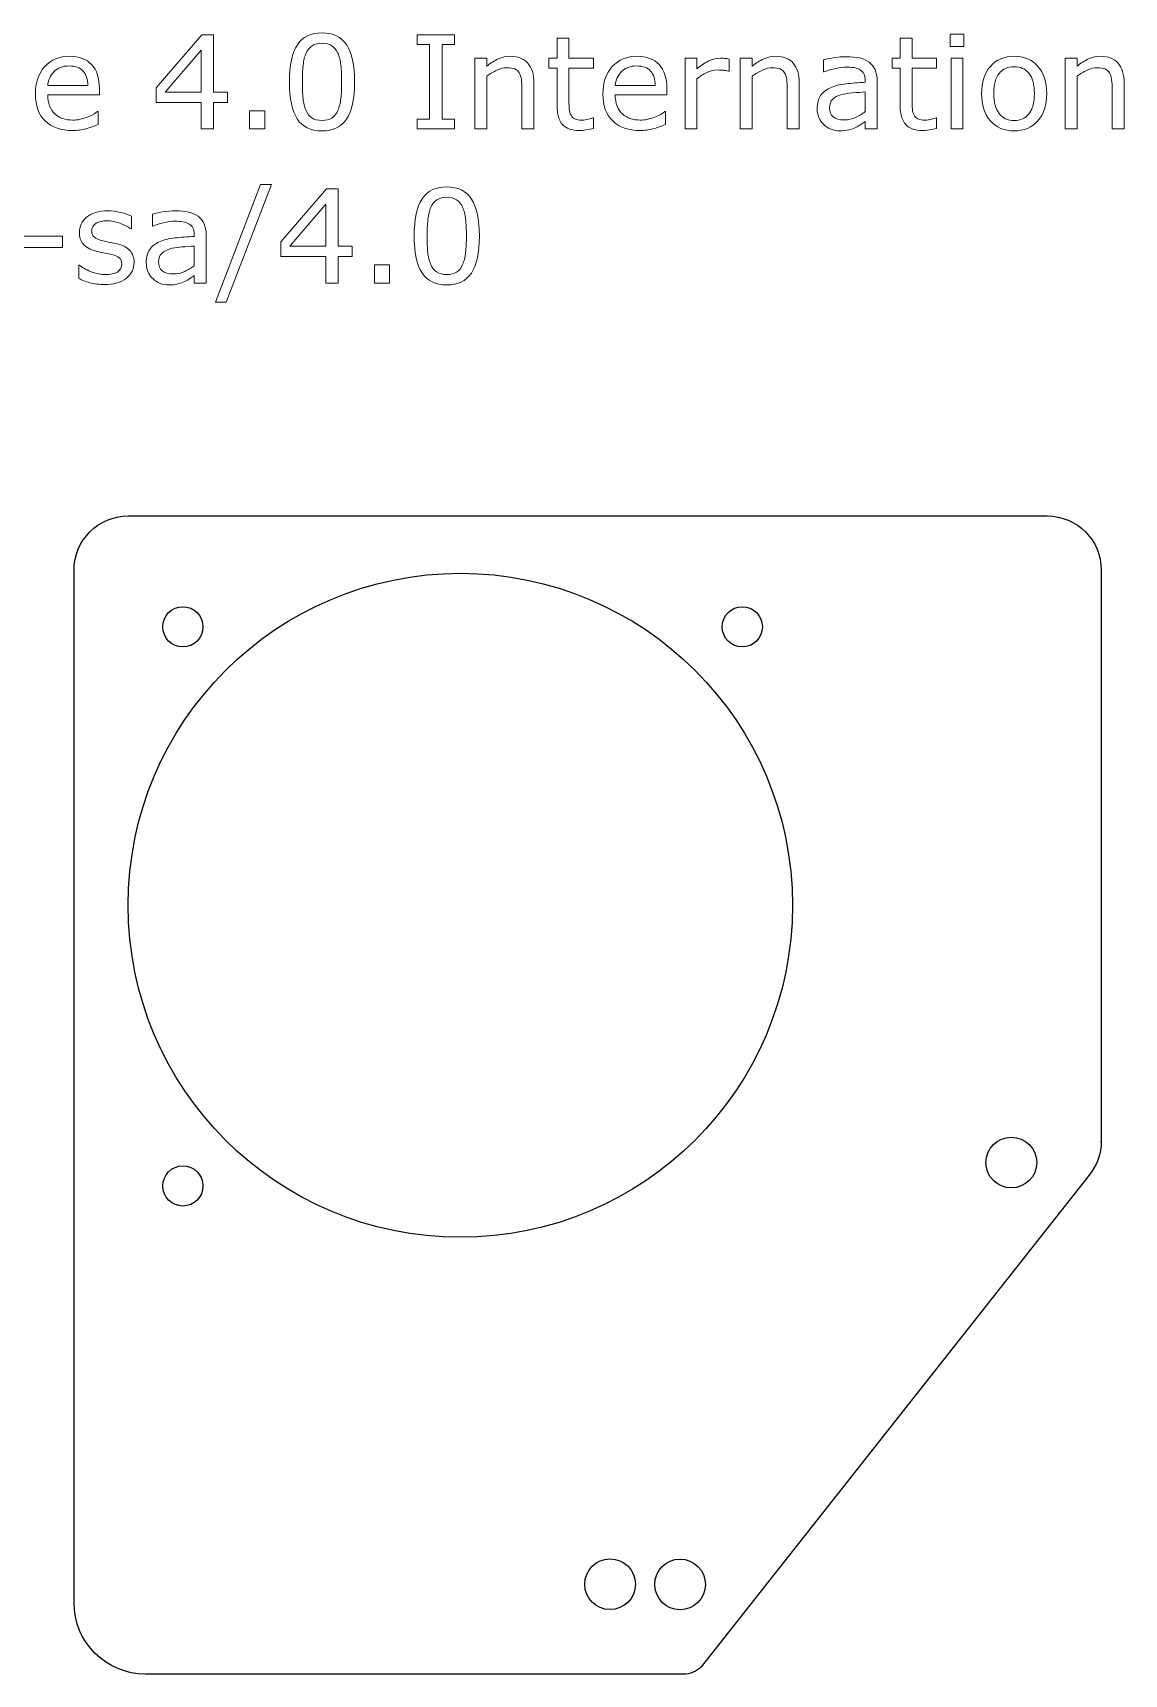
# Model space of a CAD drawing. Header units: inches. Extents: x -25 to 255, y 104 to 224.
# Drawn here: x 126.2 to 188.7, y 103.8 to 197.7 of the extents above; entities that cross this region are included whole.
import ezdxf

# ---------------------------------------------------------------- set-up
doc = ezdxf.new("R2010")
doc.units = ezdxf.units.IN
doc.header["$MEASUREMENT"] = 0

# ---------------------------------------------------------------- blocks, each defined once
blk = doc.blocks.new('block 11')
at = {"color": 7, "lineweight": 25}
blk.add_open_spline([(163.457, 103.785), (163.852, 103.785), (164.211, 103.943), (164.473, 104.2), (164.473, 104.2), (164.47, 104.198), (164.47, 104.198), (164.47, 104.198), (186.675, 132.352), (186.675, 132.352), (186.675, 132.352), (186.668, 132.341), (186.668, 132.341), (187.111, 132.888), (187.362, 133.575), (187.362, 134.295), (187.362, 134.295), (187.362, 134.237), (187.362, 134.237), (187.362, 134.237), (187.362, 166.973), (187.362, 166.973), (187.361, 168.684), (185.975, 170.071), (184.263, 170.072), (184.263, 170.072), (131.696, 170.072), (131.696, 170.072), (129.985, 170.071), (128.598, 168.684), (128.597, 166.973), (128.597, 166.973), (128.597, 107.884), (128.597, 107.884), (128.598, 105.62), (130.432, 103.786), (132.695, 103.786), (132.695, 103.785), (163.457, 103.785), (163.457, 103.785)], degree=3, knots=[0, 0, 0, 0, 1, 1, 1, 2, 2, 2, 3, 3, 3, 4, 4, 4, 5, 5, 5, 6, 6, 6, 7, 7, 7, 8, 8, 8, 9, 9, 9, 10, 10, 10, 11, 11, 11, 12, 12, 12, 13, 13, 13, 13], dxfattribs=at)
blk = doc.blocks.new('block 18')
at = {"color": 1, "lineweight": 25}
blk.add_open_spline([(169.697, 147.791), (169.697, 158.285), (161.19, 166.792), (150.696, 166.792), (140.203, 166.792), (131.696, 158.285), (131.696, 147.791), (131.696, 137.297), (140.203, 128.79), (150.696, 128.79), (161.19, 128.79), (169.697, 137.297), (169.697, 147.791), (169.697, 147.791), (169.697, 147.791), (169.697, 147.791)], degree=3, knots=[0, 0, 0, 0, 1, 1, 1, 2, 2, 2, 3, 3, 3, 4, 4, 4, 5, 5, 5, 5], dxfattribs=at)
blk = doc.blocks.new('block 19')
at = {"color": 1, "lineweight": 25}
blk.add_open_spline([(160.715, 108.933), (160.715, 109.734), (160.065, 110.384), (159.264, 110.384), (158.463, 110.384), (157.813, 109.734), (157.813, 108.933), (157.813, 108.131), (158.463, 107.481), (159.264, 107.481), (160.065, 107.481), (160.715, 108.131), (160.715, 108.933), (160.715, 108.933), (160.715, 108.933), (160.715, 108.933)], degree=3, knots=[0, 0, 0, 0, 1, 1, 1, 2, 2, 2, 3, 3, 3, 4, 4, 4, 5, 5, 5, 5], dxfattribs=at)
blk = doc.blocks.new('block 20')
at = {"color": 1, "lineweight": 25}
blk.add_open_spline([(167.976, 163.726), (167.976, 164.362), (167.461, 164.877), (166.825, 164.877), (166.189, 164.877), (165.674, 164.362), (165.674, 163.726), (165.674, 163.091), (166.189, 162.575), (166.825, 162.575), (167.461, 162.575), (167.976, 163.091), (167.976, 163.726), (167.976, 163.726), (167.976, 163.726), (167.976, 163.726)], degree=3, knots=[0, 0, 0, 0, 1, 1, 1, 2, 2, 2, 3, 3, 3, 4, 4, 4, 5, 5, 5, 5], dxfattribs=at)
blk = doc.blocks.new('block 21')
at = {"color": 1, "lineweight": 25}
blk.add_open_spline([(135.976, 131.727), (135.976, 132.362), (135.461, 132.877), (134.826, 132.877), (134.19, 132.877), (133.675, 132.362), (133.675, 131.727), (133.675, 131.091), (134.19, 130.576), (134.826, 130.576), (135.461, 130.576), (135.976, 131.091), (135.976, 131.727), (135.976, 131.727), (135.976, 131.727), (135.976, 131.727)], degree=3, knots=[0, 0, 0, 0, 1, 1, 1, 2, 2, 2, 3, 3, 3, 4, 4, 4, 5, 5, 5, 5], dxfattribs=at)
blk = doc.blocks.new('block 22')
at = {"color": 1, "lineweight": 25}
blk.add_open_spline([(135.976, 163.726), (135.976, 164.362), (135.461, 164.877), (134.826, 164.877), (134.19, 164.877), (133.675, 164.362), (133.675, 163.726), (133.675, 163.091), (134.19, 162.575), (134.826, 162.575), (135.461, 162.575), (135.976, 163.091), (135.976, 163.726), (135.976, 163.726), (135.976, 163.726), (135.976, 163.726)], degree=3, knots=[0, 0, 0, 0, 1, 1, 1, 2, 2, 2, 3, 3, 3, 4, 4, 4, 5, 5, 5, 5], dxfattribs=at)
blk = doc.blocks.new('block 24')
at = {"color": 1, "lineweight": 25}
blk.add_open_spline([(164.717, 108.919), (164.717, 109.72), (164.067, 110.37), (163.266, 110.37), (162.465, 110.37), (161.815, 109.72), (161.815, 108.919), (161.815, 108.118), (162.465, 107.468), (163.266, 107.468), (164.067, 107.468), (164.717, 108.118), (164.717, 108.919), (164.717, 108.919), (164.717, 108.919), (164.717, 108.919)], degree=3, knots=[0, 0, 0, 0, 1, 1, 1, 2, 2, 2, 3, 3, 3, 4, 4, 4, 5, 5, 5, 5], dxfattribs=at)
blk = doc.blocks.new('block 25')
at = {"color": 1, "lineweight": 25}
blk.add_open_spline([(183.667, 133.066), (183.667, 133.867), (183.017, 134.517), (182.216, 134.517), (181.414, 134.517), (180.764, 133.867), (180.764, 133.066), (180.764, 132.264), (181.414, 131.614), (182.216, 131.614), (183.017, 131.614), (183.667, 132.264), (183.667, 133.066), (183.667, 133.066), (183.667, 133.066), (183.667, 133.066)], degree=3, knots=[0, 0, 0, 0, 1, 1, 1, 2, 2, 2, 3, 3, 3, 4, 4, 4, 5, 5, 5, 5], dxfattribs=at)
blk = doc.blocks.new('block 28')
at = {"color": 7, "lineweight": 5}
for points in [[(137.374, 193.743), (136.569, 193.743), (136.569, 192.221), (135.875, 192.221), (135.875, 193.743), (133.295, 193.743), (133.295, 194.575), (135.904, 197.612), (136.569, 197.612), (136.569, 194.327), (137.374, 194.327), (137.374, 193.743)], [(150.363, 192.221), (148.235, 192.221), (148.235, 192.772), (148.941, 192.772), (148.941, 197.061), (148.235, 197.061), (148.235, 197.612), (150.363, 197.612), (150.363, 197.061), (149.657, 197.061), (149.657, 192.772), (150.363, 192.772), (150.363, 192.221)], [(179.496, 196.94), (178.724, 196.94), (178.724, 197.645), (179.496, 197.645), (179.496, 196.94)], [(135.875, 194.327), (135.875, 196.732), (133.809, 194.327), (135.875, 194.327)], [(179.452, 192.221), (178.768, 192.221), (178.768, 196.267), (179.452, 196.267), (179.452, 192.221)], [(139.505, 192.221), (138.645, 192.221), (138.645, 193.257), (139.505, 193.257), (139.505, 192.221)], [(139.902, 189.035), (137.308, 182.299), (136.682, 182.299), (139.264, 189.035), (139.902, 189.035)], [(144.512, 184.923), (143.707, 184.923), (143.707, 183.402), (143.012, 183.402), (143.012, 184.923), (140.433, 184.923), (140.433, 185.755), (143.041, 188.793), (143.707, 188.793), (143.707, 185.507), (144.512, 185.507), (144.512, 184.923)], [(143.012, 185.507), (143.012, 187.913), (140.947, 185.507), (143.012, 185.507)], [(127.931, 185.43), (125.671, 185.43), (125.671, 186.081), (127.931, 186.081), (127.931, 185.43)], [(146.642, 183.402), (145.782, 183.402), (145.782, 184.438), (146.642, 184.438), (146.642, 183.402)]]:
    blk.add_lwpolyline(points, dxfattribs=at)
for points, knots in [([(144.647, 194.921), (144.647, 193.953), (144.495, 193.242), (144.193, 192.79), (143.89, 192.338), (143.42, 192.111), (142.784, 192.111), (142.137, 192.111), (141.665, 192.34), (141.367, 192.799), (141.069, 193.257), (140.921, 193.962), (140.921, 194.913), (140.921, 195.872), (141.071, 196.579), (141.373, 197.037), (141.674, 197.494), (142.144, 197.722), (142.784, 197.722), (143.43, 197.722), (143.902, 197.49), (144.2, 197.026), (144.498, 196.561), (144.647, 195.859), (144.647, 194.921)], [0, 0, 0, 0, 1, 1, 1, 2, 2, 2, 3, 3, 3, 4, 4, 4, 5, 5, 5, 6, 6, 6, 7, 7, 7, 8, 8, 8, 8]), ([(158.312, 192.249), (158.185, 192.215), (158.045, 192.187), (157.895, 192.166), (157.744, 192.144), (157.609, 192.133), (157.491, 192.133), (157.079, 192.133), (156.765, 192.245), (156.55, 192.467), (156.336, 192.69), (156.229, 193.047), (156.229, 193.538), (156.229, 193.538), (156.229, 195.694), (156.229, 195.694), (156.229, 195.694), (155.766, 195.694), (155.766, 195.694), (155.766, 195.694), (155.766, 196.267), (155.766, 196.267), (155.766, 196.267), (156.229, 196.267), (156.229, 196.267), (156.229, 196.267), (156.229, 197.425), (156.229, 197.425), (156.229, 197.425), (156.912, 197.425), (156.912, 197.425), (156.912, 197.425), (156.912, 196.267), (156.912, 196.267), (156.912, 196.267), (158.312, 196.267), (158.312, 196.267), (158.312, 196.267), (158.312, 195.694), (158.312, 195.694), (158.312, 195.694), (156.912, 195.694), (156.912, 195.694), (156.912, 195.694), (156.912, 193.844), (156.912, 193.844), (156.912, 193.631), (156.917, 193.464), (156.927, 193.344), (156.936, 193.224), (156.97, 193.113), (157.028, 193.009), (157.08, 192.912), (157.153, 192.841), (157.246, 192.796), (157.339, 192.751), (157.48, 192.728), (157.67, 192.728), (157.78, 192.728), (157.896, 192.745), (158.017, 192.778), (158.136, 192.811), (158.223, 192.839), (158.276, 192.861), (158.276, 192.861), (158.312, 192.861), (158.312, 192.861), (158.312, 192.861), (158.312, 192.249), (158.312, 192.249)], [0, 0, 0, 0, 1, 1, 1, 2, 2, 2, 3, 3, 3, 4, 4, 4, 5, 5, 5, 6, 6, 6, 7, 7, 7, 8, 8, 8, 9, 9, 9, 10, 10, 10, 11, 11, 11, 12, 12, 12, 13, 13, 13, 14, 14, 14, 15, 15, 15, 16, 16, 16, 17, 17, 17, 18, 18, 18, 19, 19, 19, 20, 20, 20, 21, 21, 21, 22, 22, 22, 23, 23, 23, 23]), ([(177.944, 192.249), (177.816, 192.215), (177.676, 192.187), (177.525, 192.166), (177.375, 192.144), (177.241, 192.133), (177.122, 192.133), (176.71, 192.133), (176.397, 192.245), (176.182, 192.467), (175.968, 192.69), (175.86, 193.047), (175.86, 193.538), (175.86, 193.538), (175.86, 195.694), (175.86, 195.694), (175.86, 195.694), (175.397, 195.694), (175.397, 195.694), (175.397, 195.694), (175.397, 196.267), (175.397, 196.267), (175.397, 196.267), (175.86, 196.267), (175.86, 196.267), (175.86, 196.267), (175.86, 197.425), (175.86, 197.425), (175.86, 197.425), (176.544, 197.425), (176.544, 197.425), (176.544, 197.425), (176.544, 196.267), (176.544, 196.267), (176.544, 196.267), (177.944, 196.267), (177.944, 196.267), (177.944, 196.267), (177.944, 195.694), (177.944, 195.694), (177.944, 195.694), (176.544, 195.694), (176.544, 195.694), (176.544, 195.694), (176.544, 193.844), (176.544, 193.844), (176.544, 193.631), (176.548, 193.464), (176.558, 193.344), (176.568, 193.224), (176.601, 193.113), (176.659, 193.009), (176.712, 192.912), (176.785, 192.841), (176.877, 192.796), (176.97, 192.751), (177.111, 192.728), (177.301, 192.728), (177.412, 192.728), (177.527, 192.745), (177.647, 192.778), (177.768, 192.811), (177.855, 192.839), (177.908, 192.861), (177.908, 192.861), (177.944, 192.861), (177.944, 192.861), (177.944, 192.861), (177.944, 192.249), (177.944, 192.249)], [0, 0, 0, 0, 1, 1, 1, 2, 2, 2, 3, 3, 3, 4, 4, 4, 5, 5, 5, 6, 6, 6, 7, 7, 7, 8, 8, 8, 9, 9, 9, 10, 10, 10, 11, 11, 11, 12, 12, 12, 13, 13, 13, 14, 14, 14, 15, 15, 15, 16, 16, 16, 17, 17, 17, 18, 18, 18, 19, 19, 19, 20, 20, 20, 21, 21, 21, 22, 22, 22, 23, 23, 23, 23]), ([(130.048, 194.183), (130.048, 194.183), (127.093, 194.183), (127.093, 194.183), (127.093, 193.935), (127.131, 193.717), (127.205, 193.532), (127.279, 193.347), (127.381, 193.195), (127.51, 193.077), (127.635, 192.96), (127.782, 192.874), (127.954, 192.816), (128.125, 192.757), (128.314, 192.728), (128.52, 192.728), (128.792, 192.728), (129.067, 192.783), (129.344, 192.892), (129.621, 193.001), (129.818, 193.108), (129.935, 193.213), (129.935, 193.213), (129.971, 193.213), (129.971, 193.213), (129.971, 193.213), (129.971, 192.473), (129.971, 192.473), (129.742, 192.376), (129.508, 192.296), (129.27, 192.231), (129.032, 192.166), (128.781, 192.133), (128.519, 192.133), (127.85, 192.133), (127.327, 192.314), (126.951, 192.677), (126.576, 193.04), (126.388, 193.555), (126.388, 194.223), (126.388, 194.884), (126.568, 195.407), (126.927, 195.796), (127.287, 196.184), (127.761, 196.377), (128.348, 196.377), (128.892, 196.377), (129.311, 196.219), (129.606, 195.902), (129.9, 195.585), (130.048, 195.135), (130.048, 194.551), (130.048, 194.551), (130.048, 194.183), (130.048, 194.183)], [0, 0, 0, 0, 1, 1, 1, 2, 2, 2, 3, 3, 3, 4, 4, 4, 5, 5, 5, 6, 6, 6, 7, 7, 7, 8, 8, 8, 9, 9, 9, 10, 10, 10, 11, 11, 11, 12, 12, 12, 13, 13, 13, 14, 14, 14, 15, 15, 15, 16, 16, 16, 17, 17, 17, 18, 18, 18, 18]), ([(143.692, 193.275), (143.776, 193.471), (143.833, 193.701), (143.863, 193.966), (143.893, 194.23), (143.908, 194.549), (143.908, 194.921), (143.908, 195.288), (143.893, 195.606), (143.863, 195.877), (143.833, 196.148), (143.775, 196.377), (143.688, 196.565), (143.604, 196.751), (143.489, 196.891), (143.344, 196.986), (143.198, 197.08), (143.012, 197.127), (142.784, 197.127), (142.558, 197.127), (142.371, 197.08), (142.224, 196.986), (142.075, 196.891), (141.958, 196.749), (141.872, 196.559), (141.79, 196.379), (141.734, 196.147), (141.704, 195.859), (141.674, 195.571), (141.659, 195.256), (141.659, 194.913), (141.659, 194.536), (141.672, 194.221), (141.699, 193.967), (141.725, 193.714), (141.782, 193.487), (141.869, 193.286), (141.948, 193.098), (142.06, 192.954), (142.206, 192.855), (142.351, 192.756), (142.543, 192.706), (142.784, 192.706), (143.01, 192.706), (143.197, 192.754), (143.346, 192.847), (143.495, 192.942), (143.611, 193.085), (143.692, 193.275)], [0, 0, 0, 0, 1, 1, 1, 2, 2, 2, 3, 3, 3, 4, 4, 4, 5, 5, 5, 6, 6, 6, 7, 7, 7, 8, 8, 8, 9, 9, 9, 10, 10, 10, 11, 11, 11, 12, 12, 12, 13, 13, 13, 14, 14, 14, 15, 15, 15, 16, 16, 16, 16]), ([(154.903, 192.221), (154.903, 192.221), (154.219, 192.221), (154.219, 192.221), (154.219, 192.221), (154.219, 194.522), (154.219, 194.522), (154.219, 194.708), (154.208, 194.882), (154.187, 195.045), (154.166, 195.208), (154.126, 195.336), (154.068, 195.427), (154.009, 195.528), (153.922, 195.604), (153.809, 195.653), (153.697, 195.702), (153.55, 195.727), (153.371, 195.727), (153.187, 195.727), (152.993, 195.681), (152.792, 195.59), (152.591, 195.498), (152.398, 195.381), (152.213, 195.239), (152.213, 195.239), (152.213, 192.221), (152.213, 192.221), (152.213, 192.221), (151.529, 192.221), (151.529, 192.221), (151.529, 192.221), (151.529, 196.267), (151.529, 196.267), (151.529, 196.267), (152.213, 196.267), (152.213, 196.267), (152.213, 196.267), (152.213, 195.816), (152.213, 195.816), (152.424, 195.992), (152.644, 196.13), (152.87, 196.229), (153.096, 196.328), (153.327, 196.377), (153.565, 196.377), (154, 196.377), (154.332, 196.246), (154.56, 195.983), (154.788, 195.72), (154.903, 195.341), (154.903, 194.846), (154.903, 194.846), (154.903, 192.221), (154.903, 192.221)], [0, 0, 0, 0, 1, 1, 1, 2, 2, 2, 3, 3, 3, 4, 4, 4, 5, 5, 5, 6, 6, 6, 7, 7, 7, 8, 8, 8, 9, 9, 9, 10, 10, 10, 11, 11, 11, 12, 12, 12, 13, 13, 13, 14, 14, 14, 15, 15, 15, 16, 16, 16, 17, 17, 17, 18, 18, 18, 18]), ([(162.51, 194.183), (162.51, 194.183), (159.556, 194.183), (159.556, 194.183), (159.556, 193.935), (159.593, 193.717), (159.667, 193.532), (159.741, 193.347), (159.843, 193.195), (159.973, 193.077), (160.097, 192.96), (160.245, 192.874), (160.416, 192.816), (160.587, 192.757), (160.776, 192.728), (160.982, 192.728), (161.255, 192.728), (161.53, 192.783), (161.806, 192.892), (162.083, 193.001), (162.28, 193.108), (162.397, 193.213), (162.397, 193.213), (162.433, 193.213), (162.433, 193.213), (162.433, 193.213), (162.433, 192.473), (162.433, 192.473), (162.204, 192.376), (161.971, 192.296), (161.732, 192.231), (161.494, 192.166), (161.243, 192.133), (160.981, 192.133), (160.312, 192.133), (159.789, 192.314), (159.414, 192.677), (159.038, 193.04), (158.85, 193.555), (158.85, 194.223), (158.85, 194.884), (159.03, 195.407), (159.39, 195.796), (159.749, 196.184), (160.223, 196.377), (160.81, 196.377), (161.354, 196.377), (161.773, 196.219), (162.068, 195.902), (162.363, 195.585), (162.51, 195.135), (162.51, 194.551), (162.51, 194.551), (162.51, 194.183), (162.51, 194.183)], [0, 0, 0, 0, 1, 1, 1, 2, 2, 2, 3, 3, 3, 4, 4, 4, 5, 5, 5, 6, 6, 6, 7, 7, 7, 8, 8, 8, 9, 9, 9, 10, 10, 10, 11, 11, 11, 12, 12, 12, 13, 13, 13, 14, 14, 14, 15, 15, 15, 16, 16, 16, 17, 17, 17, 18, 18, 18, 18]), ([(170.085, 192.221), (170.085, 192.221), (169.401, 192.221), (169.401, 192.221), (169.401, 192.221), (169.401, 194.522), (169.401, 194.522), (169.401, 194.708), (169.391, 194.882), (169.369, 195.045), (169.347, 195.208), (169.308, 195.336), (169.25, 195.427), (169.19, 195.528), (169.104, 195.604), (168.991, 195.653), (168.879, 195.702), (168.733, 195.727), (168.553, 195.727), (168.368, 195.727), (168.175, 195.681), (167.974, 195.59), (167.772, 195.498), (167.579, 195.381), (167.395, 195.239), (167.395, 195.239), (167.395, 192.221), (167.395, 192.221), (167.395, 192.221), (166.711, 192.221), (166.711, 192.221), (166.711, 192.221), (166.711, 196.267), (166.711, 196.267), (166.711, 196.267), (167.395, 196.267), (167.395, 196.267), (167.395, 196.267), (167.395, 195.816), (167.395, 195.816), (167.606, 195.992), (167.825, 196.13), (168.051, 196.229), (168.277, 196.328), (168.509, 196.377), (168.747, 196.377), (169.182, 196.377), (169.514, 196.246), (169.742, 195.983), (169.971, 195.72), (170.085, 195.341), (170.085, 194.846), (170.085, 194.846), (170.085, 192.221), (170.085, 192.221)], [0, 0, 0, 0, 1, 1, 1, 2, 2, 2, 3, 3, 3, 4, 4, 4, 5, 5, 5, 6, 6, 6, 7, 7, 7, 8, 8, 8, 9, 9, 9, 10, 10, 10, 11, 11, 11, 12, 12, 12, 13, 13, 13, 14, 14, 14, 15, 15, 15, 16, 16, 16, 17, 17, 17, 18, 18, 18, 18]), ([(174.541, 192.221), (174.541, 192.221), (173.858, 192.221), (173.858, 192.221), (173.858, 192.221), (173.858, 192.653), (173.858, 192.653), (173.798, 192.612), (173.717, 192.555), (173.615, 192.482), (173.513, 192.408), (173.414, 192.349), (173.318, 192.307), (173.205, 192.251), (173.075, 192.205), (172.928, 192.167), (172.782, 192.13), (172.611, 192.111), (172.414, 192.111), (172.05, 192.111), (171.743, 192.232), (171.491, 192.473), (171.239, 192.713), (171.113, 193.02), (171.113, 193.394), (171.113, 193.7), (171.178, 193.947), (171.309, 194.136), (171.44, 194.325), (171.627, 194.474), (171.869, 194.582), (172.115, 194.691), (172.409, 194.764), (172.752, 194.802), (173.096, 194.841), (173.464, 194.87), (173.858, 194.889), (173.858, 194.889), (173.858, 194.994), (173.858, 194.994), (173.858, 195.15), (173.831, 195.278), (173.776, 195.379), (173.723, 195.481), (173.645, 195.561), (173.544, 195.619), (173.448, 195.675), (173.333, 195.712), (173.198, 195.731), (173.063, 195.75), (172.922, 195.76), (172.775, 195.76), (172.598, 195.76), (172.399, 195.737), (172.18, 195.69), (171.961, 195.642), (171.735, 195.574), (171.502, 195.484), (171.502, 195.484), (171.466, 195.484), (171.466, 195.484), (171.466, 195.484), (171.466, 196.172), (171.466, 196.172), (171.598, 196.208), (171.79, 196.248), (172.041, 196.291), (172.292, 196.334), (172.539, 196.355), (172.783, 196.355), (173.067, 196.355), (173.316, 196.332), (173.526, 196.285), (173.738, 196.238), (173.92, 196.158), (174.075, 196.045), (174.226, 195.934), (174.343, 195.79), (174.422, 195.615), (174.502, 195.439), (174.541, 195.22), (174.541, 194.961), (174.541, 194.961), (174.541, 192.221), (174.541, 192.221)], [0, 0, 0, 0, 1, 1, 1, 2, 2, 2, 3, 3, 3, 4, 4, 4, 5, 5, 5, 6, 6, 6, 7, 7, 7, 8, 8, 8, 9, 9, 9, 10, 10, 10, 11, 11, 11, 12, 12, 12, 13, 13, 13, 14, 14, 14, 15, 15, 15, 16, 16, 16, 17, 17, 17, 18, 18, 18, 19, 19, 19, 20, 20, 20, 21, 21, 21, 22, 22, 22, 23, 23, 23, 24, 24, 24, 25, 25, 25, 26, 26, 26, 27, 27, 27, 28, 28, 28, 28]), ([(184.241, 194.243), (184.241, 193.584), (184.072, 193.064), (183.735, 192.683), (183.397, 192.302), (182.945, 192.111), (182.38, 192.111), (181.808, 192.111), (181.355, 192.302), (181.019, 192.683), (180.683, 193.064), (180.514, 193.584), (180.514, 194.243), (180.514, 194.901), (180.683, 195.422), (181.019, 195.804), (181.355, 196.186), (181.808, 196.377), (182.38, 196.377), (182.945, 196.377), (183.397, 196.186), (183.735, 195.804), (184.072, 195.422), (184.241, 194.901), (184.241, 194.243)], [0, 0, 0, 0, 1, 1, 1, 2, 2, 2, 3, 3, 3, 4, 4, 4, 5, 5, 5, 6, 6, 6, 7, 7, 7, 8, 8, 8, 8]), ([(188.671, 192.221), (188.671, 192.221), (187.987, 192.221), (187.987, 192.221), (187.987, 192.221), (187.987, 194.522), (187.987, 194.522), (187.987, 194.708), (187.976, 194.882), (187.955, 195.045), (187.933, 195.208), (187.894, 195.336), (187.837, 195.427), (187.777, 195.528), (187.69, 195.604), (187.578, 195.653), (187.465, 195.702), (187.318, 195.727), (187.139, 195.727), (186.954, 195.727), (186.761, 195.681), (186.56, 195.59), (186.359, 195.498), (186.166, 195.381), (185.981, 195.239), (185.981, 195.239), (185.981, 192.221), (185.981, 192.221), (185.981, 192.221), (185.298, 192.221), (185.298, 192.221), (185.298, 192.221), (185.298, 196.267), (185.298, 196.267), (185.298, 196.267), (185.981, 196.267), (185.981, 196.267), (185.981, 196.267), (185.981, 195.816), (185.981, 195.816), (186.193, 195.992), (186.411, 196.13), (186.637, 196.229), (186.863, 196.328), (187.095, 196.377), (187.333, 196.377), (187.768, 196.377), (188.1, 196.246), (188.329, 195.983), (188.557, 195.72), (188.671, 195.341), (188.671, 194.846), (188.671, 194.846), (188.671, 192.221), (188.671, 192.221)], [0, 0, 0, 0, 1, 1, 1, 2, 2, 2, 3, 3, 3, 4, 4, 4, 5, 5, 5, 6, 6, 6, 7, 7, 7, 8, 8, 8, 9, 9, 9, 10, 10, 10, 11, 11, 11, 12, 12, 12, 13, 13, 13, 14, 14, 14, 15, 15, 15, 16, 16, 16, 17, 17, 17, 18, 18, 18, 18]), ([(129.386, 194.702), (129.384, 195.06), (129.295, 195.337), (129.12, 195.533), (128.944, 195.728), (128.677, 195.826), (128.319, 195.826), (127.958, 195.826), (127.671, 195.719), (127.457, 195.504), (127.244, 195.288), (127.122, 195.021), (127.093, 194.702), (127.093, 194.702), (129.386, 194.702), (129.386, 194.702)], [0, 0, 0, 0, 1, 1, 1, 2, 2, 2, 3, 3, 3, 4, 4, 4, 5, 5, 5, 5]), ([(161.849, 194.702), (161.846, 195.06), (161.757, 195.337), (161.582, 195.533), (161.407, 195.728), (161.139, 195.826), (160.781, 195.826), (160.421, 195.826), (160.133, 195.719), (159.92, 195.504), (159.705, 195.288), (159.584, 195.021), (159.556, 194.702), (159.556, 194.702), (161.849, 194.702), (161.849, 194.702)], [0, 0, 0, 0, 1, 1, 1, 2, 2, 2, 3, 3, 3, 4, 4, 4, 5, 5, 5, 5]), ([(166.075, 195.528), (166.075, 195.528), (166.038, 195.528), (166.038, 195.528), (165.937, 195.552), (165.839, 195.568), (165.743, 195.579), (165.648, 195.59), (165.536, 195.595), (165.406, 195.595), (165.195, 195.595), (164.993, 195.548), (164.798, 195.455), (164.602, 195.362), (164.414, 195.242), (164.234, 195.095), (164.234, 195.095), (164.234, 192.221), (164.234, 192.221), (164.234, 192.221), (163.55, 192.221), (163.55, 192.221), (163.55, 192.221), (163.55, 196.267), (163.55, 196.267), (163.55, 196.267), (164.234, 196.267), (164.234, 196.267), (164.234, 196.267), (164.234, 195.67), (164.234, 195.67), (164.504, 195.887), (164.741, 196.041), (164.948, 196.131), (165.154, 196.222), (165.364, 196.267), (165.579, 196.267), (165.697, 196.267), (165.782, 196.264), (165.836, 196.258), (165.889, 196.252), (165.969, 196.241), (166.075, 196.224), (166.075, 196.224), (166.075, 195.528), (166.075, 195.528)], [0, 0, 0, 0, 1, 1, 1, 2, 2, 2, 3, 3, 3, 4, 4, 4, 5, 5, 5, 6, 6, 6, 7, 7, 7, 8, 8, 8, 9, 9, 9, 10, 10, 10, 11, 11, 11, 12, 12, 12, 13, 13, 13, 14, 14, 14, 15, 15, 15, 15]), ([(183.535, 194.243), (183.535, 194.763), (183.433, 195.15), (183.229, 195.402), (183.025, 195.656), (182.742, 195.782), (182.38, 195.782), (182.012, 195.782), (181.727, 195.656), (181.524, 195.402), (181.321, 195.15), (181.22, 194.763), (181.22, 194.243), (181.22, 193.739), (181.322, 193.357), (181.526, 193.097), (181.73, 192.836), (182.014, 192.706), (182.38, 192.706), (182.739, 192.706), (183.022, 192.835), (183.227, 193.093), (183.432, 193.351), (183.535, 193.734), (183.535, 194.243)], [0, 0, 0, 0, 1, 1, 1, 2, 2, 2, 3, 3, 3, 4, 4, 4, 5, 5, 5, 6, 6, 6, 7, 7, 7, 8, 8, 8, 8]), ([(173.858, 193.213), (173.858, 193.213), (173.858, 194.338), (173.858, 194.338), (173.652, 194.326), (173.41, 194.308), (173.131, 194.284), (172.852, 194.26), (172.631, 194.225), (172.469, 194.179), (172.274, 194.124), (172.118, 194.037), (171.998, 193.92), (171.878, 193.803), (171.818, 193.643), (171.818, 193.437), (171.818, 193.206), (171.888, 193.032), (172.027, 192.915), (172.166, 192.798), (172.378, 192.739), (172.662, 192.739), (172.899, 192.739), (173.116, 192.786), (173.312, 192.878), (173.508, 192.972), (173.69, 193.083), (173.858, 193.213)], [0, 0, 0, 0, 1, 1, 1, 2, 2, 2, 3, 3, 3, 4, 4, 4, 5, 5, 5, 6, 6, 6, 7, 7, 7, 8, 8, 8, 9, 9, 9, 9]), ([(151.784, 186.101), (151.784, 185.133), (151.633, 184.423), (151.33, 183.97), (151.027, 183.518), (150.557, 183.291), (149.921, 183.291), (149.274, 183.291), (148.802, 183.521), (148.505, 183.98), (148.206, 184.438), (148.057, 185.143), (148.057, 186.094), (148.057, 187.052), (148.208, 187.76), (148.51, 188.217), (148.811, 188.674), (149.282, 188.903), (149.921, 188.903), (150.567, 188.903), (151.04, 188.671), (151.337, 188.206), (151.635, 187.742), (151.784, 187.04), (151.784, 186.101)], [0, 0, 0, 0, 1, 1, 1, 2, 2, 2, 3, 3, 3, 4, 4, 4, 5, 5, 5, 6, 6, 6, 7, 7, 7, 8, 8, 8, 8]), ([(150.829, 184.456), (150.913, 184.652), (150.97, 184.882), (151, 185.146), (151.03, 185.411), (151.045, 185.729), (151.045, 186.101), (151.045, 186.469), (151.03, 186.787), (151, 187.058), (150.97, 187.328), (150.912, 187.558), (150.825, 187.746), (150.741, 187.932), (150.627, 188.072), (150.481, 188.166), (150.336, 188.261), (150.149, 188.308), (149.921, 188.308), (149.695, 188.308), (149.508, 188.261), (149.36, 188.166), (149.212, 188.072), (149.095, 187.93), (149.009, 187.739), (148.927, 187.56), (148.871, 187.327), (148.842, 187.04), (148.811, 186.752), (148.796, 186.437), (148.796, 186.094), (148.796, 185.717), (148.809, 185.401), (148.836, 185.148), (148.862, 184.894), (148.919, 184.667), (149.006, 184.467), (149.085, 184.278), (149.197, 184.135), (149.342, 184.036), (149.488, 183.936), (149.681, 183.887), (149.921, 183.887), (150.147, 183.887), (150.334, 183.934), (150.483, 184.028), (150.632, 184.122), (150.747, 184.265), (150.829, 184.456)], [0, 0, 0, 0, 1, 1, 1, 2, 2, 2, 3, 3, 3, 4, 4, 4, 5, 5, 5, 6, 6, 6, 7, 7, 7, 8, 8, 8, 9, 9, 9, 10, 10, 10, 11, 11, 11, 12, 12, 12, 13, 13, 13, 14, 14, 14, 15, 15, 15, 16, 16, 16, 16]), ([(132.034, 184.572), (132.034, 184.204), (131.881, 183.903), (131.577, 183.667), (131.272, 183.431), (130.856, 183.314), (130.329, 183.314), (130.03, 183.314), (129.756, 183.349), (129.507, 183.42), (129.258, 183.491), (129.049, 183.569), (128.881, 183.653), (128.881, 183.653), (128.881, 184.416), (128.881, 184.416), (128.881, 184.416), (128.917, 184.416), (128.917, 184.416), (129.129, 184.254), (129.367, 184.126), (129.628, 184.03), (129.889, 183.935), (130.14, 183.887), (130.379, 183.887), (130.676, 183.887), (130.908, 183.935), (131.077, 184.031), (131.244, 184.127), (131.328, 184.279), (131.328, 184.486), (131.328, 184.644), (131.283, 184.765), (131.192, 184.846), (131.101, 184.928), (130.926, 184.997), (130.668, 185.055), (130.572, 185.077), (130.447, 185.102), (130.293, 185.131), (130.139, 185.16), (129.998, 185.191), (129.871, 185.225), (129.519, 185.319), (129.271, 185.456), (129.123, 185.638), (128.976, 185.819), (128.903, 186.042), (128.903, 186.307), (128.903, 186.472), (128.937, 186.628), (129.005, 186.775), (129.074, 186.922), (129.178, 187.053), (129.318, 187.169), (129.453, 187.282), (129.624, 187.37), (129.833, 187.437), (130.041, 187.503), (130.274, 187.536), (130.532, 187.536), (130.773, 187.536), (131.017, 187.506), (131.263, 187.447), (131.51, 187.388), (131.715, 187.315), (131.879, 187.231), (131.879, 187.231), (131.879, 186.5), (131.879, 186.5), (131.879, 186.5), (131.843, 186.5), (131.843, 186.5), (131.671, 186.63), (131.461, 186.739), (131.214, 186.829), (130.968, 186.918), (130.726, 186.963), (130.489, 186.963), (130.241, 186.963), (130.033, 186.915), (129.863, 186.821), (129.693, 186.726), (129.608, 186.584), (129.608, 186.397), (129.608, 186.231), (129.659, 186.105), (129.763, 186.021), (129.863, 185.937), (130.025, 185.869), (130.25, 185.816), (130.374, 185.787), (130.514, 185.758), (130.668, 185.729), (130.822, 185.7), (130.951, 185.674), (131.054, 185.65), (131.367, 185.578), (131.609, 185.454), (131.779, 185.279), (131.949, 185.101), (132.034, 184.865), (132.034, 184.572)], [0, 0, 0, 0, 1, 1, 1, 2, 2, 2, 3, 3, 3, 4, 4, 4, 5, 5, 5, 6, 6, 6, 7, 7, 7, 8, 8, 8, 9, 9, 9, 10, 10, 10, 11, 11, 11, 12, 12, 12, 13, 13, 13, 14, 14, 14, 15, 15, 15, 16, 16, 16, 17, 17, 17, 18, 18, 18, 19, 19, 19, 20, 20, 20, 21, 21, 21, 22, 22, 22, 23, 23, 23, 24, 24, 24, 25, 25, 25, 26, 26, 26, 27, 27, 27, 28, 28, 28, 29, 29, 29, 30, 30, 30, 31, 31, 31, 32, 32, 32, 33, 33, 33, 34, 34, 34, 34]), ([(136.158, 183.402), (136.158, 183.402), (135.475, 183.402), (135.475, 183.402), (135.475, 183.402), (135.475, 183.834), (135.475, 183.834), (135.414, 183.792), (135.333, 183.735), (135.231, 183.662), (135.129, 183.588), (135.03, 183.53), (134.934, 183.487), (134.821, 183.431), (134.691, 183.385), (134.545, 183.348), (134.398, 183.311), (134.227, 183.291), (134.03, 183.291), (133.667, 183.291), (133.36, 183.412), (133.108, 183.653), (132.856, 183.894), (132.73, 184.201), (132.73, 184.574), (132.73, 184.88), (132.795, 185.128), (132.926, 185.317), (133.057, 185.506), (133.244, 185.654), (133.486, 185.763), (133.731, 185.871), (134.025, 185.944), (134.368, 185.983), (134.712, 186.021), (135.08, 186.05), (135.475, 186.07), (135.475, 186.07), (135.475, 186.175), (135.475, 186.175), (135.475, 186.33), (135.447, 186.458), (135.393, 186.559), (135.339, 186.661), (135.262, 186.741), (135.16, 186.799), (135.064, 186.855), (134.949, 186.892), (134.814, 186.912), (134.679, 186.931), (134.539, 186.941), (134.392, 186.941), (134.214, 186.941), (134.015, 186.917), (133.796, 186.87), (133.578, 186.823), (133.351, 186.754), (133.118, 186.665), (133.118, 186.665), (133.082, 186.665), (133.082, 186.665), (133.082, 186.665), (133.082, 187.353), (133.082, 187.353), (133.215, 187.388), (133.406, 187.428), (133.658, 187.471), (133.908, 187.514), (134.156, 187.536), (134.399, 187.536), (134.684, 187.536), (134.932, 187.512), (135.142, 187.466), (135.354, 187.419), (135.537, 187.339), (135.691, 187.225), (135.843, 187.114), (135.959, 186.971), (136.038, 186.795), (136.118, 186.619), (136.158, 186.401), (136.158, 186.141), (136.158, 186.141), (136.158, 183.402), (136.158, 183.402)], [0, 0, 0, 0, 1, 1, 1, 2, 2, 2, 3, 3, 3, 4, 4, 4, 5, 5, 5, 6, 6, 6, 7, 7, 7, 8, 8, 8, 9, 9, 9, 10, 10, 10, 11, 11, 11, 12, 12, 12, 13, 13, 13, 14, 14, 14, 15, 15, 15, 16, 16, 16, 17, 17, 17, 18, 18, 18, 19, 19, 19, 20, 20, 20, 21, 21, 21, 22, 22, 22, 23, 23, 23, 24, 24, 24, 25, 25, 25, 26, 26, 26, 27, 27, 27, 28, 28, 28, 28]), ([(135.475, 184.394), (135.475, 184.394), (135.475, 185.518), (135.475, 185.518), (135.269, 185.507), (135.026, 185.489), (134.747, 185.465), (134.468, 185.441), (134.247, 185.405), (134.085, 185.359), (133.891, 185.304), (133.734, 185.218), (133.614, 185.101), (133.494, 184.984), (133.435, 184.823), (133.435, 184.618), (133.435, 184.386), (133.504, 184.213), (133.643, 184.096), (133.782, 183.978), (133.994, 183.92), (134.278, 183.92), (134.515, 183.92), (134.732, 183.967), (134.928, 184.059), (135.125, 184.152), (135.306, 184.264), (135.475, 184.394)], [0, 0, 0, 0, 1, 1, 1, 2, 2, 2, 3, 3, 3, 4, 4, 4, 5, 5, 5, 6, 6, 6, 7, 7, 7, 8, 8, 8, 9, 9, 9, 9])]:
    blk.add_open_spline(points, degree=3, knots=knots, dxfattribs=at)

msp = doc.modelspace()

# ---------------------------------------------------------------- block references
for name in ['block 28', 'block 11', 'block 18', 'block 22', 'block 20', 'block 25', 'block 21', 'block 19', 'block 24']:
    msp.add_blockref(name, (0, 0))

doc.saveas('drawing.dxf')
